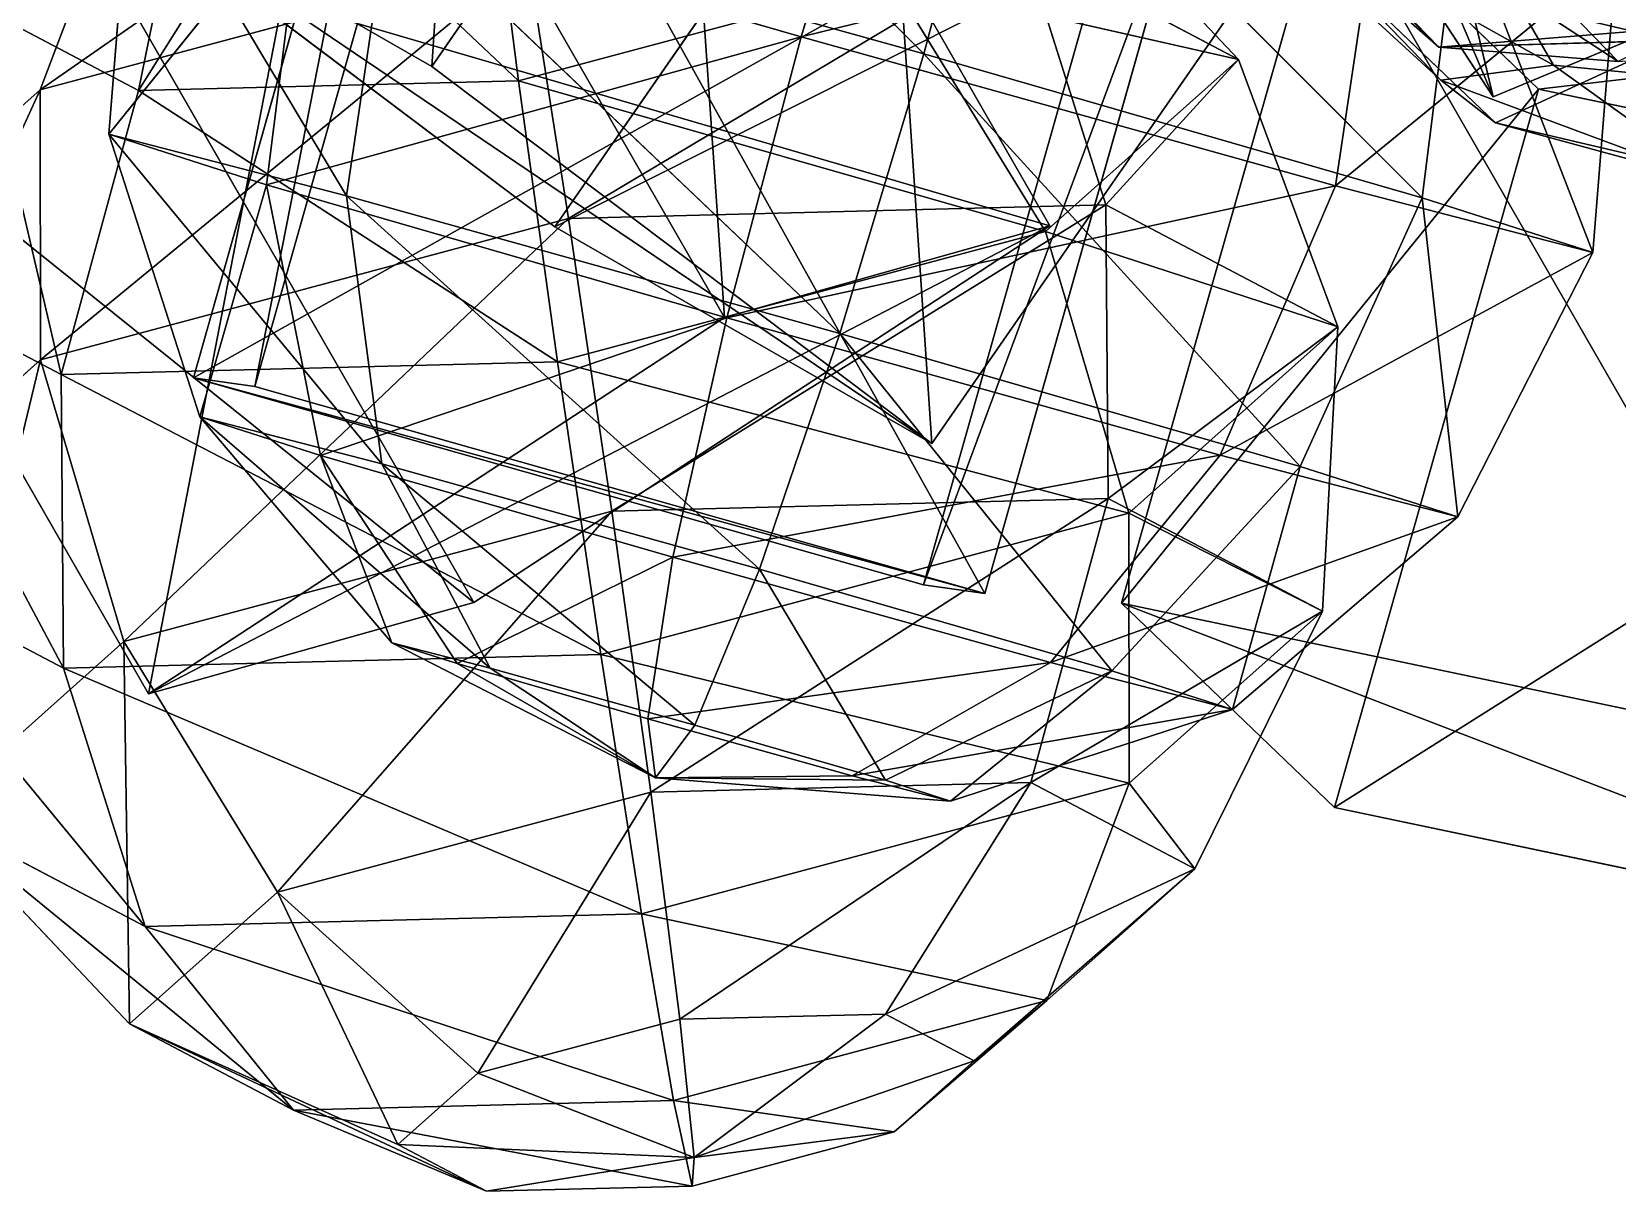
# Model space of a CAD drawing. Header units: metres. Extents: x -614 to 708, y -476 to 478.
# Drawn here: x -171 to 266.4, y -475.9 to -156 of the extents above; entities that cross this region are included whole.
import ezdxf

# ---------------------------------------------------------------- set-up
doc = ezdxf.new("R2010")
doc.units = ezdxf.units.M

msp = doc.modelspace()

# ---------------------------------------------------------------- linework, layer by layer
for p, q in [((58.738625, 6.777771, -797.8478), (-60.618782, -165.57166, -810.07416)), ((-60.618782, -165.57166, -810.07416), (58.738625, 6.777771, -797.8478)), ((195.78632, -22.206203, -827.4336), (232.15372, -173.92712, -686.8698)), ((232.15372, -173.92712, -686.8698), (195.78632, -22.206203, -827.4336)), ((5.982956, -28.78508, -599.24695), (109.86557, -209.53389, -624.5109)), ((109.86557, -209.53389, -624.5109), (5.982956, -28.78508, -599.24695)), ((92.692024, -37.429565, -506.14093), (-26.665382, -209.77899, -518.3673)), ((-26.665382, -209.77899, -518.3673), (92.692024, -37.429565, -506.14093)), ((217.15158, -160.2091, -653.0991), (96.77704, -42.14215, -699.475)), ((-40.4451, -46.626427, -513.23096), (75.10782, -162.08499, -450.8016)), ((-69.22129, -49.429382, -757.4849), (-126.343506, -251.49757, -755.1386)), ((-126.343506, -251.49757, -755.1386), (-69.22129, -49.429382, -757.4849)), ((-109.44602, -253.8439, -545.83264), (-52.3238, -51.77571, -548.179)), ((-52.3238, -51.77571, -548.179), (-109.44602, -253.8439, -545.83264)), ((232.15372, -173.92712, -686.8698), (152.68945, -52.410892, -535.1489)), ((152.68945, -52.410892, -535.1489), (232.15372, -173.92712, -686.8698)), ((20.143082, -234.79788, -812.6907), (-83.73953, -54.049072, -787.42664)), ((-83.73953, -54.049072, -787.42664), (20.143082, -234.79788, -812.6907)), ((64.458824, -80.24278, -854.3789), (41.31285, -157.39233, -869.41345)), ((141.72209, -82.595535, -754.7677), (217.15158, -160.2091, -653.0991)), ((266.62668, -164.1954, -718.29224), (141.72209, -82.595535, -754.7677)), ((-168.64587, -172.00356, -768.4094), (-42.963272, -84.48338, -756.8222)), ((95.6813, -84.578224, -467.632), (75.10782, -162.08499, -450.8016)), ((95.6813, -84.578224, -467.632), (212.55167, -201.78928, -524.05426)), ((-141.47939, -172.19128, -516.2286), (-125.88097, -95.45517, -603.2486)), ((232.15372, -173.92712, -686.8698), (423.10617, -94.46286, -650.5024)), ((423.10617, -94.46286, -650.5024), (232.15372, -173.92712, -686.8698)), ((77.3484, -269.58545, -690.71674), (196.70581, -97.23601, -678.49036)), ((196.70581, -97.23601, -678.49036), (77.3484, -269.58545, -690.71674)), ((-143.16377, -102.61644, -643.2101), (-149.69482, -184.29274, -643.5984)), ((-143.16377, -102.61644, -643.2101), (-84.16455, -201.28271, -511.43512)), ((208.89543, -104.79254, -796.1061), (266.62668, -164.1954, -718.29224)), ((-60.618782, -165.57166, -810.07416), (-164.63257, -105.76521, -637.72473)), ((-164.63257, -105.76521, -637.72473), (-60.618782, -165.57166, -810.07416)), ((-26.665382, -209.77899, -518.3673), (-164.63257, -105.76521, -637.72473)), ((-164.63257, -105.76521, -637.72473), (-26.665382, -209.77899, -518.3673)), ((-141.47939, -172.19128, -516.2286), (-101.39052, -108.34007, -548.31793)), ((-36.676014, -169.53136, -472.3449), (-101.39052, -108.34007, -548.31793)), ((-36.676014, -169.53136, -472.3449), (-44.671326, -106.90053, -524.5683)), ((75.03059, -308.6198, -772.0361), (132.1528, -106.551605, -774.38245)), ((132.1528, -106.551605, -774.38245), (75.03059, -308.6198, -772.0361)), ((149.0503, -108.897934, -565.0765), (91.92808, -310.96613, -562.73016)), ((91.92808, -310.96613, -562.73016), (149.0503, -108.897934, -565.0765)), ((161.93768, -163.61327, -629.9864), (107.09256, -105.63164, -611.43994)), ((214.76408, -106.30463, -523.094), (248.8209, -165.20285, -568.7553)), ((-168.64587, -172.00356, -768.4094), (-145.92511, -112.05328, -717.38434)), ((-96.131, -117.68804, -796.1608), (-149.69482, -184.29274, -643.5984)), ((-96.131, -117.68804, -796.1608), (-106.24219, -198.21709, -784.9065)), ((-96.131, -117.68804, -796.1608), (41.31285, -157.39233, -869.41345)), ((185.99908, -115.4877, -617.84985), (129.65894, -313.6735, -577.252)), ((129.65894, -313.6735, -577.252), (185.99908, -115.4877, -617.84985)), ((157.32019, -114.04022, -620.8537), (248.8209, -165.20285, -568.7553)), ((157.32019, -114.04022, -620.8537), (217.73248, -169.38934, -621.6625)), ((185.99908, -115.4877, -617.84985), (244.67635, -171.82785, -811.4545)), ((244.67635, -171.82785, -811.4545), (185.99908, -115.4877, -617.84985)), ((-72.23433, -121.006256, -500.1576), (-84.16455, -201.28271, -511.43512)), ((75.10782, -162.08499, -450.8016), (-72.23433, -121.006256, -500.1576)), ((-72.23433, -121.006256, -500.1576), (51.96185, -239.23451, -465.83618)), ((200.58519, -118.194565, -808.77997), (41.31285, -157.39233, -869.41345)), ((200.58519, -118.194565, -808.77997), (188.65498, -198.47105, -820.0575)), ((222.66286, -121.26021, -535.3086), (212.55167, -201.78928, -524.05426)), ((222.66286, -121.26021, -535.3086), (259.5844, -216.86087, -677.005)), ((217.15158, -160.2091, -653.0991), (178.42133, -126.15048, -589.4296)), ((-49.062958, -313.4165, -534.78845), (-152.94557, -132.6677, -509.52444)), ((-152.94557, -132.6677, -509.52444), (-49.062958, -313.4165, -534.78845)), ((-22.889683, -207.52777, -858.26337), (102.812485, -132.50636, -762.60077)), ((161.93768, -163.61327, -629.9864), (102.812485, -132.50636, -762.60077)), ((125.32466, -203.76605, -796.2026), (102.812485, -132.50636, -762.60077)), ((266.11548, -135.18454, -676.6167), (188.65498, -198.47105, -820.0575)), ((266.11548, -135.18454, -676.6167), (259.5844, -216.86087, -677.005)), ((-34.119728, -135.98174, -819.9375), (-168.64587, -172.00356, -768.4094)), ((-168.49974, -246.5175, -802.4898), (-34.119728, -135.98174, -819.9375)), ((-22.889683, -207.52777, -858.26337), (-34.119728, -135.98174, -819.9375)), ((185.12888, -135.64325, -728.91187), (217.73248, -169.38934, -621.6625)), ((185.12888, -135.64325, -728.91187), (232.78244, -181.08081, -680.1431)), ((-36.676014, -169.53136, -472.3449), (66.28584, -141.96146, -511.78278)), ((108.62115, -211.08044, -499.77805), (66.28584, -141.96146, -511.78278)), ((161.93768, -163.61327, -629.9864), (66.28584, -141.96146, -511.78278)), ((-186.73184, -148.3831, -617.7272), (-141.47939, -172.19128, -516.2286)), ((-162.83727, -250.57764, -505.58673), (-186.73184, -148.3831, -617.7272)), ((217.15158, -160.2091, -653.0991), (351.73825, -149.35197, -591.3046)), ((41.31285, -157.39233, -869.41345), (-106.24219, -198.21709, -784.9065)), ((41.31285, -157.39233, -869.41345), (20.739372, -234.89908, -852.5831)), ((41.31285, -157.39233, -869.41345), (188.65498, -198.47105, -820.0575)), ((369.63486, -155.88571, -670.9968), (217.15158, -160.2091, -653.0991)), ((-242.66806, -157.93169, -697.70416), (-138.78545, -338.68048, -722.96814)), ((-138.78545, -338.68048, -722.96814), (-242.66806, -157.93169, -697.70416)), ((266.62668, -164.1954, -718.29224), (217.15158, -160.2091, -653.0991)), ((281.90015, -158.45892, -783.9696), (232.78244, -181.08081, -680.1431)), ((-60.618782, -165.57166, -810.07416), (77.3484, -269.58545, -690.71674)), ((77.3484, -269.58545, -690.71674), (-60.618782, -165.57166, -810.07416)), ((75.10782, -162.08499, -450.8016), (51.96185, -239.23451, -465.83618)), ((212.55167, -201.78928, -524.05426), (75.10782, -162.08499, -450.8016)), ((75.10782, -162.08499, -450.8016), (178.94342, -275.9165, -533.5128)), ((108.62115, -211.08044, -499.77805), (161.93768, -163.61327, -629.9864)), ((125.32466, -203.76605, -796.2026), (161.93768, -163.61327, -629.9864)), ((189.32132, -237.43591, -652.6618), (161.93768, -163.61327, -629.9864)), ((248.8209, -165.20285, -568.7553), (217.73248, -169.38934, -621.6625)), ((307.8365, -170.97375, -552.41394), (248.8209, -165.20285, -568.7553)), ((248.8209, -165.20285, -568.7553), (294.26233, -197.8232, -628.62866)), ((-141.47939, -172.19128, -516.2286), (-36.676014, -169.53136, -472.3449)), ((-25.905027, -247.10226, -448.25), (-36.676014, -169.53136, -472.3449)), ((108.62115, -211.08044, -499.77805), (-36.676014, -169.53136, -472.3449)), ((217.73248, -169.38934, -621.6625), (232.78244, -181.08081, -680.1431)), ((217.73248, -169.38934, -621.6625), (294.26233, -197.8232, -628.62866)), ((-226.20914, -297.8956, -661.5533), (-168.64587, -172.00356, -768.4094)), ((-168.64587, -172.00356, -768.4094), (-221.96243, -219.47073, -638.20105)), ((-168.49974, -246.5175, -802.4898), (-168.64587, -172.00356, -768.4094)), ((-162.83727, -250.57764, -505.58673), (-141.47939, -172.19128, -516.2286)), ((-25.905027, -247.10226, -448.25), (-141.47939, -172.19128, -516.2286)), ((188.3362, -370.01364, -770.8567), (244.67635, -171.82785, -811.4545)), ((244.67635, -171.82785, -811.4545), (188.3362, -370.01364, -770.8567)), ((244.67635, -171.82785, -811.4545), (438.281, -212.42569, -740.9631)), ((438.281, -212.42569, -740.9631), (244.67635, -171.82785, -811.4545)), ((232.78244, -181.08081, -680.1431), (285.1547, -193.42856, -709.9402)), ((232.78244, -181.08081, -680.1431), (294.26233, -197.8232, -628.62866)), ((-84.16455, -201.28271, -511.43512), (-149.69482, -184.29274, -643.5984)), ((-149.69482, -184.29274, -643.5984), (-106.24219, -198.21709, -784.9065)), ((-149.69482, -184.29274, -643.5984), (-74.41948, -275.2345, -545.34674)), ((-149.69482, -184.29274, -643.5984), (-124.57417, -262.23093, -646.5001)), ((-106.24219, -198.21709, -784.9065), (-124.57417, -262.23093, -646.5001)), ((-106.24219, -198.21709, -784.9065), (20.739372, -234.89908, -852.5831)), ((-106.24219, -198.21709, -784.9065), (-91.31697, -272.88815, -754.65265)), ((188.65498, -198.47105, -820.0575), (20.739372, -234.89908, -852.5831)), ((188.65498, -198.47105, -820.0575), (156.86575, -272.85086, -806.9842)), ((188.65498, -198.47105, -820.0575), (259.5844, -216.86087, -677.005)), ((51.96185, -239.23451, -465.83618), (-84.16455, -201.28271, -511.43512)), ((-84.16455, -201.28271, -511.43512), (29.76715, -304.28156, -510.44678)), ((-84.16455, -201.28271, -511.43512), (-74.41948, -275.2345, -545.34674)), ((125.32466, -203.76605, -796.2026), (-22.889683, -207.52777, -858.26337)), ((-10.982805, -288.22928, -865.9651), (125.32466, -203.76605, -796.2026)), ((189.32132, -237.43591, -652.6618), (125.32466, -203.76605, -796.2026)), ((125.9494, -284.7539, -808.6284), (125.32466, -203.76605, -796.2026)), ((212.55167, -201.78928, -524.05426), (178.94342, -275.9165, -533.5128)), ((259.5844, -216.86087, -677.005), (212.55167, -201.78928, -524.05426)), ((212.55167, -201.78928, -524.05426), (222.39603, -289.84082, -674.82086)), ((-22.889683, -207.52777, -858.26337), (-168.49974, -246.5175, -802.4898)), ((-145.50894, -324.2511, -814.437), (-22.889683, -207.52777, -858.26337)), ((-49.062958, -313.4165, -534.78845), (109.86557, -209.53389, -624.5109)), ((109.86557, -209.53389, -624.5109), (-49.062958, -313.4165, -534.78845)), ((-26.665382, -209.77899, -518.3673), (77.3484, -269.58545, -690.71674)), ((77.3484, -269.58545, -690.71674), (-26.665382, -209.77899, -518.3673)), ((-10.982805, -288.22928, -865.9651), (-22.889683, -207.52777, -858.26337)), ((109.86557, -209.53389, -624.5109), (20.143082, -234.79788, -812.6907)), ((20.143082, -234.79788, -812.6907), (109.86557, -209.53389, -624.5109)), ((-25.905027, -247.10226, -448.25), (108.62115, -211.08044, -499.77805)), ((131.61191, -288.81403, -511.72528), (108.62115, -211.08044, -499.77805)), ((189.32132, -237.43591, -652.6618), (108.62115, -211.08044, -499.77805)), ((259.5844, -216.86087, -677.005), (156.86575, -272.85086, -806.9842)), ((259.5844, -216.86087, -677.005), (222.39603, -289.84082, -674.82086)), ((-221.96243, -219.47073, -638.20105), (-162.83727, -250.57764, -505.58673)), ((-162.21252, -331.5655, -518.0126), (-221.96243, -219.47073, -638.20105)), ((20.143082, -234.79788, -812.6907), (-138.78545, -338.68048, -722.96814)), ((-138.78545, -338.68048, -722.96814), (20.143082, -234.79788, -812.6907)), ((20.739372, -234.89908, -852.5831), (-91.31697, -272.88815, -754.65265)), ((20.739372, -234.89908, -852.5831), (5.870502, -300.96332, -806.4501)), ((20.739372, -234.89908, -852.5831), (156.86575, -272.85086, -806.9842)), ((51.96185, -239.23451, -465.83618), (29.76715, -304.28156, -510.44678)), ((178.94342, -275.9165, -533.5128), (51.96185, -239.23451, -465.83618)), ((51.96185, -239.23451, -465.83618), (126.954636, -332.35672, -562.2442)), ((125.9494, -284.7539, -808.6284), (189.32132, -237.43591, -652.6618)), ((131.61191, -288.81403, -511.72528), (189.32132, -237.43591, -652.6618)), ((185.0746, -315.8608, -676.01404), (189.32132, -237.43591, -652.6618)), ((-168.49974, -246.5175, -802.4898), (-226.20914, -297.8956, -661.5533)), ((-198.82549, -371.7183, -684.2287), (-168.49974, -246.5175, -802.4898)), ((-145.50894, -324.2511, -814.437), (-168.49974, -246.5175, -802.4898)), ((-162.83727, -250.57764, -505.58673), (-25.905027, -247.10226, -448.25)), ((-13.998156, -327.80377, -455.95172), (-25.905027, -247.10226, -448.25)), ((131.61191, -288.81403, -511.72528), (-25.905027, -247.10226, -448.25)), ((-162.21252, -331.5655, -518.0126), (-162.83727, -250.57764, -505.58673)), ((-13.998156, -327.80377, -455.95172), (-162.83727, -250.57764, -505.58673)), ((-126.343506, -251.49757, -755.1386), (-109.44602, -253.8439, -545.83264)), ((75.03059, -308.6198, -772.0361), (-126.343506, -251.49757, -755.1386)), ((-109.44602, -253.8439, -545.83264), (-126.343506, -251.49757, -755.1386)), ((-126.343506, -251.49757, -755.1386), (75.03059, -308.6198, -772.0361)), ((-109.44602, -253.8439, -545.83264), (91.92808, -310.96613, -562.73016)), ((91.92808, -310.96613, -562.73016), (-109.44602, -253.8439, -545.83264)), ((-74.41948, -275.2345, -545.34674), (-124.57417, -262.23093, -646.5001)), ((-124.57417, -262.23093, -646.5001), (-91.31697, -272.88815, -754.65265)), ((-124.57417, -262.23093, -646.5001), (-44.482735, -331.60306, -596.7296)), ((-124.57417, -262.23093, -646.5001), (-71.62627, -324.56558, -651.47345)), ((-91.31697, -272.88815, -754.65265), (5.870502, -300.96332, -806.4501)), ((-91.31697, -272.88815, -754.65265), (-71.62627, -324.56558, -651.47345)), ((-91.31697, -272.88815, -754.65265), (-53.627594, -330.33322, -710.0052)), ((29.76715, -304.28156, -510.44678), (-74.41948, -275.2345, -545.34674)), ((-74.41948, -275.2345, -545.34674), (11.902672, -347.3232, -577.8419)), ((-74.41948, -275.2345, -545.34674), (-44.482735, -331.60306, -596.7296)), ((156.86575, -272.85086, -806.9842), (5.870502, -300.96332, -806.4501)), ((156.86575, -272.85086, -806.9842), (110.05711, -330.01038, -771.5502)), ((156.86575, -272.85086, -806.9842), (222.39603, -289.84082, -674.82086)), ((178.94342, -275.9165, -533.5128), (126.954636, -332.35672, -562.2442)), ((178.94342, -275.9165, -533.5128), (160.2118, -343.01395, -670.3968)), ((222.39603, -289.84082, -674.82086), (178.94342, -275.9165, -533.5128)), ((-10.982805, -288.22928, -865.9651), (-145.50894, -324.2511, -814.437)), ((-103.17366, -393.3701, -802.4323), (-10.982805, -288.22928, -865.9651)), ((125.9494, -284.7539, -808.6284), (-10.982805, -288.22928, -865.9651)), ((-0.211817, -365.80017, -841.8702), (-10.982805, -288.22928, -865.9651)), ((-0.211817, -365.80017, -841.8702), (125.9494, -284.7539, -808.6284)), ((104.59155, -363.14026, -797.9866), (125.9494, -284.7539, -808.6284)), ((185.0746, -315.8608, -676.01404), (125.9494, -284.7539, -808.6284)), ((-13.998156, -327.80377, -455.95172), (131.61191, -288.81403, -511.72528)), ((222.39603, -289.84082, -674.82086), (110.05711, -330.01038, -771.5502)), ((131.75806, -363.328, -545.80566), (131.61191, -288.81403, -511.72528)), ((185.0746, -315.8608, -676.01404), (131.61191, -288.81403, -511.72528)), ((222.39603, -289.84082, -674.82086), (160.2118, -343.01395, -670.3968)), ((-226.20914, -297.8956, -661.5533), (-162.21252, -331.5655, -518.0126)), ((-139.70032, -402.8252, -551.6143), (-226.20914, -297.8956, -661.5533)), ((5.870502, -300.96332, -806.4501), (-53.627594, -330.33322, -710.0052)), ((5.870502, -300.96332, -806.4501), (-1.030106, -345.5274, -738.0377)), ((5.870502, -300.96332, -806.4501), (110.05711, -330.01038, -771.5502)), ((29.76715, -304.28156, -510.44678), (11.902672, -347.3232, -577.8419)), ((126.954636, -332.35672, -562.2442), (29.76715, -304.28156, -510.44678)), ((29.76715, -304.28156, -510.44678), (64.50017, -362.5174, -605.87445)), ((91.92808, -310.96613, -562.73016), (75.03059, -308.6198, -772.0361)), ((75.03059, -308.6198, -772.0361), (91.92808, -310.96613, -562.73016)), ((-138.78545, -338.68048, -722.96814), (-49.062958, -313.4165, -534.78845)), ((-49.062958, -313.4165, -534.78845), (-138.78545, -338.68048, -722.96814)), ((129.65894, -313.6735, -577.252), (323.2636, -354.27133, -506.76056)), ((188.3362, -370.01364, -770.8567), (129.65894, -313.6735, -577.252)), ((323.2636, -354.27133, -506.76056), (129.65894, -313.6735, -577.252)), ((129.65894, -313.6735, -577.252), (188.3362, -370.01364, -770.8567)), ((104.59155, -363.14026, -797.9866), (185.0746, -315.8608, -676.01404)), ((131.75806, -363.328, -545.80566), (185.0746, -315.8608, -676.01404)), ((149.84402, -386.94843, -696.4879), (185.0746, -315.8608, -676.01404)), ((-145.50894, -324.2511, -814.437), (-198.82549, -371.7183, -684.2287)), ((-162.21252, -331.5655, -518.0126), (-13.998156, -327.80377, -455.95172)), ((-103.17366, -393.3701, -802.4323), (-145.50894, -324.2511, -814.437)), ((-143.98038, -429.6999, -702.77515), (-145.50894, -324.2511, -814.437)), ((-44.482735, -331.60306, -596.7296), (-71.62627, -324.56558, -651.47345)), ((-71.62627, -324.56558, -651.47345), (-53.627594, -330.33322, -710.0052)), ((-71.62627, -324.56558, -651.47345), (1.088108, -361.80682, -657.7612)), ((-2.768105, -399.3498, -494.27765), (-13.998156, -327.80377, -455.95172)), ((131.75806, -363.328, -545.80566), (-13.998156, -327.80377, -455.95172)), ((-139.70032, -402.8252, -551.6143), (-162.21252, -331.5655, -518.0126)), ((-2.768105, -399.3498, -494.27765), (-162.21252, -331.5655, -518.0126)), ((-53.627594, -330.33322, -710.0052), (-1.030106, -345.5274, -738.0377)), ((-53.627594, -330.33322, -710.0052), (1.088108, -361.80682, -657.7612)), ((11.902672, -347.3232, -577.8419), (-44.482735, -331.60306, -596.7296)), ((-44.482735, -331.60306, -596.7296), (1.088108, -361.80682, -657.7612)), ((110.05711, -330.01038, -771.5502), (-1.030106, -345.5274, -738.0377)), ((110.05711, -330.01038, -771.5502), (55.35529, -361.24756, -719.15)), ((126.954636, -332.35672, -562.2442), (64.50017, -362.5174, -605.87445)), ((126.954636, -332.35672, -562.2442), (82.498825, -368.28503, -664.4062)), ((110.05711, -330.01038, -771.5502), (160.2118, -343.01395, -670.3968)), ((160.2118, -343.01395, -670.3968), (126.954636, -332.35672, -562.2442)), ((160.2118, -343.01395, -670.3968), (55.35529, -361.24756, -719.15)), ((160.2118, -343.01395, -670.3968), (82.498825, -368.28503, -664.4062)), ((-1.030106, -345.5274, -738.0377), (55.35529, -361.24756, -719.15)), ((-1.030106, -345.5274, -738.0377), (1.088108, -361.80682, -657.7612)), ((11.902672, -347.3232, -577.8419), (1.088108, -361.80682, -657.7612)), ((64.50017, -362.5174, -605.87445), (11.902672, -347.3232, -577.8419)), ((55.35529, -361.24756, -719.15), (1.088108, -361.80682, -657.7612)), ((82.498825, -368.28503, -664.4062), (1.088108, -361.80682, -657.7612)), ((64.50017, -362.5174, -605.87445), (1.088108, -361.80682, -657.7612)), ((55.35529, -361.24756, -719.15), (82.498825, -368.28503, -664.4062)), ((82.498825, -368.28503, -664.4062), (64.50017, -362.5174, -605.87445)), ((-0.211817, -365.80017, -841.8702), (-103.17366, -393.3701, -802.4323)), ((-47.939053, -443.35175, -768.30316), (-0.211817, -365.80017, -841.8702)), ((-2.768105, -399.3498, -494.27765), (131.75806, -363.328, -545.80566)), ((104.59155, -363.14026, -797.9866), (-0.211817, -365.80017, -841.8702)), ((7.783503, -428.43103, -789.6468), (-0.211817, -365.80017, -841.8702)), ((7.783503, -428.43103, -789.6468), (104.59155, -363.14026, -797.9866)), ((64.502686, -426.9915, -765.89716), (104.59155, -363.14026, -797.9866)), ((149.84402, -386.94843, -696.4879), (104.59155, -363.14026, -797.9866)), ((109.03731, -423.27826, -596.83075), (131.75806, -363.328, -545.80566)), ((149.84402, -386.94843, -696.4879), (131.75806, -363.328, -545.80566)), ((-143.98038, -429.6999, -702.77515), (-198.82549, -371.7183, -684.2287)), ((-198.82549, -371.7183, -684.2287), (-139.70032, -402.8252, -551.6143)), ((-98.727936, -453.50812, -601.2765), (-198.82549, -371.7183, -684.2287)), ((381.94086, -410.61148, -700.36523), (188.3362, -370.01364, -770.8567)), ((188.3362, -370.01364, -770.8567), (381.94086, -410.61148, -700.36523)), ((64.502686, -426.9915, -765.89716), (149.84402, -386.94843, -696.4879)), ((88.99314, -439.87637, -710.9665), (149.84402, -386.94843, -696.4879)), ((109.03731, -423.27826, -596.83075), (149.84402, -386.94843, -696.4879)), ((-103.17366, -393.3701, -802.4323), (-143.98038, -429.6999, -702.77515)), ((-47.939053, -443.35175, -768.30316), (-103.17366, -393.3701, -802.4323)), ((-70.02349, -463.0133, -714.36914), (-103.17366, -393.3701, -802.4323)), ((-139.70032, -402.8252, -551.6143), (-2.768105, -399.3498, -494.27765)), ((6.075443, -450.84814, -557.3929), (-2.768105, -399.3498, -494.27765)), ((109.03731, -423.27826, -596.83075), (-2.768105, -399.3498, -494.27765)), ((-98.727936, -453.50812, -601.2765), (-139.70032, -402.8252, -551.6143)), ((6.075443, -450.84814, -557.3929), (-139.70032, -402.8252, -551.6143)), ((6.075443, -450.84814, -557.3929), (109.03731, -423.27826, -596.83075)), ((66.90871, -459.53793, -657.0324), (109.03731, -423.27826, -596.83075)), ((88.99314, -439.87637, -710.9665), (109.03731, -423.27826, -596.83075)), ((7.783503, -428.43103, -789.6468), (-47.939053, -443.35175, -768.30316)), ((64.502686, -426.9915, -765.89716), (7.783503, -428.43103, -789.6468)), ((11.785938, -466.5868, -717.24554), (7.783503, -428.43103, -789.6468)), ((11.785938, -466.5868, -717.24554), (64.502686, -426.9915, -765.89716)), ((88.99314, -439.87637, -710.9665), (64.502686, -426.9915, -765.89716)), ((-70.02349, -463.0133, -714.36914), (-143.98038, -429.6999, -702.77515)), ((-143.98038, -429.6999, -702.77515), (-98.727936, -453.50812, -601.2765)), ((-45.53304, -475.8982, -659.4385), (-143.98038, -429.6999, -702.77515)), ((11.785938, -466.5868, -717.24554), (88.99314, -439.87637, -710.9665)), ((66.90871, -459.53793, -657.0324), (88.99314, -439.87637, -710.9665)), ((-47.939053, -443.35175, -768.30316), (-70.02349, -463.0133, -714.36914)), ((11.785938, -466.5868, -717.24554), (-47.939053, -443.35175, -768.30316)), ((-98.727936, -453.50812, -601.2765), (6.075443, -450.84814, -557.3929)), ((-45.53304, -475.8982, -659.4385), (-98.727936, -453.50812, -601.2765)), ((11.186144, -474.45865, -635.6888), (-98.727936, -453.50812, -601.2765)), ((11.186144, -474.45865, -635.6888), (6.075443, -450.84814, -557.3929)), ((66.90871, -459.53793, -657.0324), (6.075443, -450.84814, -557.3929)), ((11.785938, -466.5868, -717.24554), (-70.02349, -463.0133, -714.36914)), ((-70.02349, -463.0133, -714.36914), (-45.53304, -475.8982, -659.4385)), ((11.186144, -474.45865, -635.6888), (66.90871, -459.53793, -657.0324)), ((11.785938, -466.5868, -717.24554), (66.90871, -459.53793, -657.0324)), ((11.785938, -466.5868, -717.24554), (-45.53304, -475.8982, -659.4385)), ((11.785938, -466.5868, -717.24554), (11.186144, -474.45865, -635.6888)), ((-45.53304, -475.8982, -659.4385), (11.186144, -474.45865, -635.6888))]:
    msp.add_line(p, q)
for points in [[(232.15372, -173.92712, -686.8698), (152.68945, -52.410892, -535.1489), (116.32205, 99.31003, -675.7127), (116.32215, 99.31013, -675.7126)], [(116.32205, 99.31003, -675.7127), (195.78632, -22.206203, -827.4336), (232.15372, -173.92712, -686.8698), (232.15382, -173.92702, -686.8697)], [(-60.618782, -165.57166, -810.07416), (-164.63257, -105.76521, -637.72473), (-45.275154, 66.58421, -625.49835), (-45.275055, 66.58431, -625.4982)], [(-45.275154, 66.58421, -625.49835), (58.738625, 6.777771, -797.8478), (-60.618782, -165.57166, -810.07416), (-60.618683, -165.57155, -810.07404)], [(77.3484, -269.58545, -690.71674), (-60.618782, -165.57166, -810.07416), (58.738625, 6.777771, -797.8478), (58.738724, 6.777871, -797.84766)], [(58.738625, 6.777771, -797.8478), (196.70581, -97.23601, -678.49036), (77.3484, -269.58545, -690.71674), (77.348495, -269.58536, -690.7166)], [(423.10617, -94.46286, -650.5024), (232.15372, -173.92712, -686.8698), (195.78632, -22.206203, -827.4336), (195.78642, -22.206104, -827.4335)], [(109.86557, -209.53389, -624.5109), (5.982956, -28.78508, -599.24695), (-152.94557, -132.6677, -509.52444), (-152.94547, -132.66759, -509.52435)], [(20.143082, -234.79788, -812.6907), (-83.73953, -54.049072, -787.42664), (5.982956, -28.78508, -599.24695), (5.983056, -28.78498, -599.2468)], [(5.982956, -28.78508, -599.24695), (109.86557, -209.53389, -624.5109), (20.143082, -234.79788, -812.6907), (20.14318, -234.79778, -812.69055)], [(-164.63257, -105.76521, -637.72473), (-26.665382, -209.77899, -518.3673), (92.692024, -37.429565, -506.14093), (92.69212, -37.429466, -506.14084)], [(196.70581, -97.23601, -678.49036), (92.692024, -37.429565, -506.14093), (-26.665382, -209.77899, -518.3673), (-26.665283, -209.77888, -518.3672)], [(96.77704, -42.14215, -699.475), (141.72209, -82.595535, -754.7677), (217.15158, -160.2091, -653.0991), (217.15169, -160.209, -653.099)], [(96.77704, -42.14215, -699.475), (217.15158, -160.2091, -653.0991), (178.42133, -126.15048, -589.4296), (178.42143, -126.15038, -589.4295)], [(75.10782, -162.08499, -450.8016), (-40.4451, -46.626427, -513.23096), (-72.23433, -121.006256, -500.1576), (-72.23423, -121.00616, -500.1575)], [(75.10782, -162.08499, -450.8016), (95.6813, -84.578224, -467.632), (-40.4451, -46.626427, -513.23096), (-40.445, -46.626328, -513.23083)], [(-69.22129, -49.429382, -757.4849), (-126.343506, -251.49757, -755.1386), (-109.44602, -253.8439, -545.83264), (-109.44592, -253.8438, -545.8325)], [(-126.343506, -251.49757, -755.1386), (-69.22129, -49.429382, -757.4849), (132.1528, -106.551605, -774.38245), (132.15291, -106.551506, -774.3823)], [(-109.44602, -253.8439, -545.83264), (-52.3238, -51.77571, -548.179), (-69.22129, -49.429382, -757.4849), (-69.22119, -49.429283, -757.4848)], [(-52.3238, -51.77571, -548.179), (-109.44602, -253.8439, -545.83264), (91.92808, -310.96613, -562.73016), (91.92818, -310.96603, -562.73004)], [(91.92808, -310.96613, -562.73016), (149.0503, -108.897934, -565.0765), (-52.3238, -51.77571, -548.179), (-52.3237, -51.77561, -548.1789)], [(152.68945, -52.410892, -535.1489), (232.15372, -173.92712, -686.8698), (423.10617, -94.46286, -650.5024), (423.10626, -94.46276, -650.50226)], [(-138.78545, -338.68048, -722.96814), (-242.66806, -157.93169, -697.70416), (-83.73953, -54.049072, -787.42664), (-83.73943, -54.048973, -787.4265)], [(-83.73953, -54.049072, -787.42664), (-242.66806, -157.93169, -697.70416), (-152.94557, -132.6677, -509.52444), (-152.94547, -132.66759, -509.52435)], [(-83.73953, -54.049072, -787.42664), (20.143082, -234.79788, -812.6907), (-138.78545, -338.68048, -722.96814), (-138.78534, -338.6804, -722.968)], [(-96.131, -117.68804, -796.1608), (64.458824, -80.24278, -854.3789), (41.31285, -157.39233, -869.41345), (41.31295, -157.39223, -869.4133)], [(41.31285, -157.39233, -869.41345), (64.458824, -80.24278, -854.3789), (200.58519, -118.194565, -808.77997), (200.5853, -118.194466, -808.77985)], [(141.72209, -82.595535, -754.7677), (208.89543, -104.79254, -796.1061), (266.62668, -164.1954, -718.29224), (266.62677, -164.1953, -718.2921)], [(141.72209, -82.595535, -754.7677), (266.62668, -164.1954, -718.29224), (217.15158, -160.2091, -653.0991), (217.15169, -160.209, -653.099)], [(-42.963272, -84.48338, -756.8222), (-34.119728, -135.98174, -819.9375), (-168.64587, -172.00356, -768.4094), (-168.64577, -172.00345, -768.4093)], [(-42.963272, -84.48338, -756.8222), (-168.64587, -172.00356, -768.4094), (-145.92511, -112.05328, -717.38434), (-145.925, -112.053185, -717.3842)], [(212.55167, -201.78928, -524.05426), (95.6813, -84.578224, -467.632), (75.10782, -162.08499, -450.8016), (75.10792, -162.08488, -450.8015)], [(212.55167, -201.78928, -524.05426), (222.66286, -121.26021, -535.3086), (95.6813, -84.578224, -467.632), (95.6814, -84.578125, -467.6319)], [(-125.88097, -95.45517, -603.2486), (-186.73184, -148.3831, -617.7272), (-141.47939, -172.19128, -516.2286), (-141.47928, -172.19118, -516.22845)], [(-125.88097, -95.45517, -603.2486), (-141.47939, -172.19128, -516.2286), (-101.39052, -108.34007, -548.31793), (-101.39042, -108.33997, -548.3178)], [(-26.665382, -209.77899, -518.3673), (77.3484, -269.58545, -690.71674), (196.70581, -97.23601, -678.49036), (196.70592, -97.23591, -678.49023)], [(185.12888, -135.64325, -728.91187), (284.9942, -98.23808, -839.44666), (281.90015, -158.45892, -783.9696), (281.90024, -158.45882, -783.9695)], [(-84.16455, -201.28271, -511.43512), (-143.16377, -102.61644, -643.2101), (-149.69482, -184.29274, -643.5984), (-149.69472, -184.29263, -643.59827)], [(-149.69482, -184.29274, -643.5984), (-143.16377, -102.61644, -643.2101), (-96.131, -117.68804, -796.1608), (-96.1309, -117.68794, -796.1607)], [(-84.16455, -201.28271, -511.43512), (-72.23433, -121.006256, -500.1576), (-143.16377, -102.61644, -643.2101), (-143.16367, -102.61634, -643.20996)], [(208.89543, -104.79254, -796.1061), (319.31448, -137.5025, -775.08405), (266.62668, -164.1954, -718.29224), (266.62677, -164.1953, -718.2921)], [(77.3484, -269.58545, -690.71674), (-26.665382, -209.77899, -518.3673), (-164.63257, -105.76521, -637.72473), (-164.63246, -105.765114, -637.7246)], [(-164.63257, -105.76521, -637.72473), (-60.618782, -165.57166, -810.07416), (77.3484, -269.58545, -690.71674), (77.348495, -269.58536, -690.7166)], [(-101.39052, -108.34007, -548.31793), (-141.47939, -172.19128, -516.2286), (-36.676014, -169.53136, -472.3449), (-36.675915, -169.53125, -472.34482)], [(132.1528, -106.551605, -774.38245), (75.03059, -308.6198, -772.0361), (-126.343506, -251.49757, -755.1386), (-126.34341, -251.49747, -755.1385)], [(-101.39052, -108.34007, -548.31793), (-36.676014, -169.53136, -472.3449), (-44.671326, -106.90053, -524.5683), (-44.671227, -106.90043, -524.5682)], [(-44.671326, -106.90053, -524.5683), (-36.676014, -169.53136, -472.3449), (66.28584, -141.96146, -511.78278), (66.28594, -141.96135, -511.78268)], [(66.28584, -141.96146, -511.78278), (161.93768, -163.61327, -629.9864), (107.09256, -105.63164, -611.43994), (107.09266, -105.63154, -611.4398)], [(75.03059, -308.6198, -772.0361), (132.1528, -106.551605, -774.38245), (149.0503, -108.897934, -565.0765), (149.0504, -108.897835, -565.07635)], [(149.0503, -108.897934, -565.0765), (91.92808, -310.96613, -562.73016), (75.03059, -308.6198, -772.0361), (75.030685, -308.61972, -772.03595)], [(107.09256, -105.63164, -611.43994), (161.93768, -163.61327, -629.9864), (102.812485, -132.50636, -762.60077), (102.812584, -132.50626, -762.60065)], [(248.8209, -165.20285, -568.7553), (214.76408, -106.30463, -523.094), (157.32019, -114.04022, -620.8537), (157.3203, -114.04012, -620.8536)], [(307.8365, -170.97375, -552.41394), (323.81067, -116.967834, -492.89917), (214.76408, -106.30463, -523.094), (214.76419, -106.30453, -523.0939)], [(307.8365, -170.97375, -552.41394), (214.76408, -106.30463, -523.094), (248.8209, -165.20285, -568.7553), (248.82101, -165.20274, -568.7552)], [(-145.92511, -112.05328, -717.38434), (-168.64587, -172.00356, -768.4094), (-221.96243, -219.47073, -638.20105), (-221.96233, -219.47063, -638.2009)], [(-145.92511, -112.05328, -717.38434), (-221.96243, -219.47073, -638.20105), (-186.73184, -148.3831, -617.7272), (-186.73174, -148.383, -617.72705)], [(-149.69482, -184.29274, -643.5984), (-96.131, -117.68804, -796.1608), (-106.24219, -198.21709, -784.9065), (-106.24209, -198.21698, -784.9064)], [(-106.24219, -198.21709, -784.9065), (-96.131, -117.68804, -796.1608), (41.31285, -157.39233, -869.41345), (41.31295, -157.39223, -869.4133)], [(185.99908, -115.4877, -617.84985), (129.65894, -313.6735, -577.252), (323.2636, -354.27133, -506.76056), (323.2637, -354.27124, -506.76047)], [(129.65894, -313.6735, -577.252), (185.99908, -115.4877, -617.84985), (244.67635, -171.82785, -811.4545), (244.67645, -171.82774, -811.4544)], [(248.8209, -165.20285, -568.7553), (157.32019, -114.04022, -620.8537), (217.73248, -169.38934, -621.6625), (217.73259, -169.38924, -621.66235)], [(217.73248, -169.38934, -621.6625), (157.32019, -114.04022, -620.8537), (185.12888, -135.64325, -728.91187), (185.12898, -135.64314, -728.91174)], [(323.2636, -354.27133, -506.76056), (379.60376, -156.08554, -547.3584), (185.99908, -115.4877, -617.84985), (185.99919, -115.4876, -617.84973)], [(244.67635, -171.82785, -811.4545), (185.99908, -115.4877, -617.84985), (379.60376, -156.08554, -547.3584), (379.60385, -156.08543, -547.3583)], [(51.96185, -239.23451, -465.83618), (-72.23433, -121.006256, -500.1576), (-84.16455, -201.28271, -511.43512), (-84.16445, -201.28261, -511.43503)], [(51.96185, -239.23451, -465.83618), (75.10782, -162.08499, -450.8016), (-72.23433, -121.006256, -500.1576), (-72.23423, -121.00616, -500.1575)], [(41.31285, -157.39233, -869.41345), (200.58519, -118.194565, -808.77997), (188.65498, -198.47105, -820.0575), (188.65509, -198.47095, -820.0574)], [(188.65498, -198.47105, -820.0575), (200.58519, -118.194565, -808.77997), (266.11548, -135.18454, -676.6167), (266.11557, -135.18443, -676.6166)], [(259.5844, -216.86087, -677.005), (222.66286, -121.26021, -535.3086), (212.55167, -201.78928, -524.05426), (212.55177, -201.78917, -524.05414)], [(259.5844, -216.86087, -677.005), (266.11548, -135.18454, -676.6167), (222.66286, -121.26021, -535.3086), (222.66296, -121.26011, -535.3085)], [(178.42133, -126.15048, -589.4296), (217.15158, -160.2091, -653.0991), (351.73825, -149.35197, -591.3046), (351.73834, -149.35187, -591.3045)], [(-49.062958, -313.4165, -534.78845), (-152.94557, -132.6677, -509.52444), (-242.66806, -157.93169, -697.70416), (-242.66795, -157.93158, -697.70404)], [(-152.94557, -132.6677, -509.52444), (-49.062958, -313.4165, -534.78845), (109.86557, -209.53389, -624.5109), (109.86567, -209.53378, -624.5108)], [(102.812485, -132.50636, -762.60077), (-22.889683, -207.52777, -858.26337), (-34.119728, -135.98174, -819.9375), (-34.11963, -135.98163, -819.9374)], [(102.812485, -132.50636, -762.60077), (125.32466, -203.76605, -796.2026), (-22.889683, -207.52777, -858.26337), (-22.889584, -207.52766, -858.26324)], [(161.93768, -163.61327, -629.9864), (125.32466, -203.76605, -796.2026), (102.812485, -132.50636, -762.60077), (102.812584, -132.50626, -762.60065)], [(188.65498, -198.47105, -820.0575), (266.11548, -135.18454, -676.6167), (259.5844, -216.86087, -677.005), (259.5845, -216.86076, -677.0049)], [(-34.119728, -135.98174, -819.9375), (-168.49974, -246.5175, -802.4898), (-168.64587, -172.00356, -768.4094), (-168.64577, -172.00345, -768.4093)], [(-34.119728, -135.98174, -819.9375), (-22.889683, -207.52777, -858.26337), (-168.49974, -246.5175, -802.4898), (-168.49963, -246.5174, -802.4897)], [(217.73248, -169.38934, -621.6625), (185.12888, -135.64325, -728.91187), (232.78244, -181.08081, -680.1431), (232.78255, -181.0807, -680.143)], [(232.78244, -181.08081, -680.1431), (185.12888, -135.64325, -728.91187), (281.90015, -158.45892, -783.9696), (281.90024, -158.45882, -783.9695)], [(-36.676014, -169.53136, -472.3449), (108.62115, -211.08044, -499.77805), (66.28584, -141.96146, -511.78278), (66.28594, -141.96135, -511.78268)], [(66.28584, -141.96146, -511.78278), (108.62115, -211.08044, -499.77805), (161.93768, -163.61327, -629.9864), (161.93779, -163.61316, -629.98627)], [(-186.73184, -148.3831, -617.7272), (-221.96243, -219.47073, -638.20105), (-162.83727, -250.57764, -505.58673), (-162.83716, -250.57753, -505.58664)], [(-186.73184, -148.3831, -617.7272), (-162.83727, -250.57764, -505.58673), (-141.47939, -172.19128, -516.2286), (-141.47928, -172.19118, -516.22845)], [(217.15158, -160.2091, -653.0991), (369.63486, -155.88571, -670.9968), (351.73825, -149.35197, -591.3046), (351.73834, -149.35187, -591.3045)], [(351.73825, -149.35197, -591.3046), (351.73825, -149.35197, -591.3046), (217.15158, -160.2091, -653.0991), (217.15169, -160.209, -653.099)], [(-106.24219, -198.21709, -784.9065), (41.31285, -157.39233, -869.41345), (20.739372, -234.89908, -852.5831), (20.739471, -234.89897, -852.583)], [(20.739372, -234.89908, -852.5831), (41.31285, -157.39233, -869.41345), (188.65498, -198.47105, -820.0575), (188.65509, -198.47095, -820.0574)], [(217.15158, -160.2091, -653.0991), (266.62668, -164.1954, -718.29224), (369.63486, -155.88571, -670.9968), (369.63495, -155.8856, -670.9967)], [(379.60376, -156.08554, -547.3584), (438.281, -212.42569, -740.9631), (244.67635, -171.82785, -811.4545), (244.67645, -171.82774, -811.4544)], [(-242.66806, -157.93169, -697.70416), (-138.78545, -338.68048, -722.96814), (-49.062958, -313.4165, -534.78845), (-49.06286, -313.4164, -534.7883)], [(232.78244, -181.08081, -680.1431), (281.90015, -158.45892, -783.9696), (285.1547, -193.42856, -709.9402), (285.1548, -193.42845, -709.94006)], [(178.94342, -275.9165, -533.5128), (75.10782, -162.08499, -450.8016), (51.96185, -239.23451, -465.83618), (51.96195, -239.2344, -465.8361)], [(178.94342, -275.9165, -533.5128), (212.55167, -201.78928, -524.05426), (75.10782, -162.08499, -450.8016), (75.10792, -162.08488, -450.8015)], [(75.10782, -162.08499, -450.8016), (75.10782, -162.08499, -450.8016), (212.55167, -201.78928, -524.05426), (212.55177, -201.78917, -524.05414)], [(108.62115, -211.08044, -499.77805), (189.32132, -237.43591, -652.6618), (161.93768, -163.61327, -629.9864), (161.93779, -163.61316, -629.98627)], [(161.93768, -163.61327, -629.9864), (189.32132, -237.43591, -652.6618), (125.32466, -203.76605, -796.2026), (125.32476, -203.76595, -796.20245)], [(294.26233, -197.8232, -628.62866), (248.8209, -165.20285, -568.7553), (217.73248, -169.38934, -621.6625), (217.73259, -169.38924, -621.66235)], [(294.26233, -197.8232, -628.62866), (307.8365, -170.97375, -552.41394), (248.8209, -165.20285, -568.7553), (248.82101, -165.20274, -568.7552)], [(-141.47939, -172.19128, -516.2286), (-25.905027, -247.10226, -448.25), (-36.676014, -169.53136, -472.3449), (-36.675915, -169.53125, -472.34482)], [(-36.676014, -169.53136, -472.3449), (-36.676014, -169.53136, -472.3449), (-141.47939, -172.19128, -516.2286), (-141.47928, -172.19118, -516.22845)], [(-36.676014, -169.53136, -472.3449), (-25.905027, -247.10226, -448.25), (108.62115, -211.08044, -499.77805), (108.62125, -211.08034, -499.77795)], [(294.26233, -197.8232, -628.62866), (217.73248, -169.38934, -621.6625), (232.78244, -181.08081, -680.1431), (232.78255, -181.0807, -680.143)], [(-168.64587, -172.00356, -768.4094), (-168.49974, -246.5175, -802.4898), (-226.20914, -297.8956, -661.5533), (-226.20903, -297.8955, -661.55316)], [(-168.64587, -172.00356, -768.4094), (-226.20914, -297.8956, -661.5533), (-221.96243, -219.47073, -638.20105), (-221.96233, -219.47063, -638.2009)], [(-141.47939, -172.19128, -516.2286), (-162.83727, -250.57764, -505.58673), (-25.905027, -247.10226, -448.25), (-25.904928, -247.10216, -448.2499)], [(244.67635, -171.82785, -811.4545), (188.3362, -370.01364, -770.8567), (129.65894, -313.6735, -577.252), (129.65904, -313.6734, -577.2519)], [(188.3362, -370.01364, -770.8567), (244.67635, -171.82785, -811.4545), (438.281, -212.42569, -740.9631), (438.2811, -212.42558, -740.96295)], [(294.26233, -197.8232, -628.62866), (232.78244, -181.08081, -680.1431), (285.1547, -193.42856, -709.9402), (285.1548, -193.42845, -709.94006)], [(-74.41948, -275.2345, -545.34674), (-84.16455, -201.28271, -511.43512), (-149.69482, -184.29274, -643.5984), (-149.69472, -184.29263, -643.59827)], [(-74.41948, -275.2345, -545.34674), (-149.69482, -184.29274, -643.5984), (-124.57417, -262.23093, -646.5001), (-124.57407, -262.23083, -646.5)], [(-124.57417, -262.23093, -646.5001), (-149.69482, -184.29274, -643.5984), (-106.24219, -198.21709, -784.9065), (-106.24209, -198.21698, -784.9064)], [(-124.57417, -262.23093, -646.5001), (-106.24219, -198.21709, -784.9065), (-91.31697, -272.88815, -754.65265), (-91.31687, -272.88806, -754.6525)], [(-91.31697, -272.88815, -754.65265), (-106.24219, -198.21709, -784.9065), (20.739372, -234.89908, -852.5831), (20.739471, -234.89897, -852.583)], [(20.739372, -234.89908, -852.5831), (188.65498, -198.47105, -820.0575), (156.86575, -272.85086, -806.9842), (156.86586, -272.85077, -806.9841)], [(156.86575, -272.85086, -806.9842), (188.65498, -198.47105, -820.0575), (259.5844, -216.86087, -677.005), (259.5845, -216.86076, -677.0049)], [(29.76715, -304.28156, -510.44678), (51.96185, -239.23451, -465.83618), (-84.16455, -201.28271, -511.43512), (-84.16445, -201.28261, -511.43503)], [(29.76715, -304.28156, -510.44678), (-84.16455, -201.28271, -511.43512), (-74.41948, -275.2345, -545.34674), (-74.41938, -275.2344, -545.3466)], [(125.32466, -203.76605, -796.2026), (-10.982805, -288.22928, -865.9651), (-22.889683, -207.52777, -858.26337), (-22.889584, -207.52766, -858.26324)], [(125.32466, -203.76605, -796.2026), (125.9494, -284.7539, -808.6284), (-10.982805, -288.22928, -865.9651), (-10.982705, -288.2292, -865.96497)], [(189.32132, -237.43591, -652.6618), (125.9494, -284.7539, -808.6284), (125.32466, -203.76605, -796.2026), (125.32476, -203.76595, -796.20245)], [(222.39603, -289.84082, -674.82086), (212.55167, -201.78928, -524.05426), (178.94342, -275.9165, -533.5128), (178.94353, -275.9164, -533.5127)], [(222.39603, -289.84082, -674.82086), (259.5844, -216.86087, -677.005), (212.55167, -201.78928, -524.05426), (212.55177, -201.78917, -524.05414)], [(-22.889683, -207.52777, -858.26337), (-145.50894, -324.2511, -814.437), (-168.49974, -246.5175, -802.4898), (-168.49963, -246.5174, -802.4897)], [(-22.889683, -207.52777, -858.26337), (-10.982805, -288.22928, -865.9651), (-145.50894, -324.2511, -814.437), (-145.50883, -324.251, -814.4369)], [(-138.78545, -338.68048, -722.96814), (20.143082, -234.79788, -812.6907), (109.86557, -209.53389, -624.5109), (109.86567, -209.53378, -624.5108)], [(109.86557, -209.53389, -624.5109), (-49.062958, -313.4165, -534.78845), (-138.78545, -338.68048, -722.96814), (-138.78534, -338.6804, -722.968)], [(-25.905027, -247.10226, -448.25), (131.61191, -288.81403, -511.72528), (108.62115, -211.08044, -499.77805), (108.62125, -211.08034, -499.77795)], [(108.62115, -211.08044, -499.77805), (131.61191, -288.81403, -511.72528), (189.32132, -237.43591, -652.6618), (189.32143, -237.4358, -652.6617)], [(438.281, -212.42569, -740.9631), (381.94086, -410.61148, -700.36523), (188.3362, -370.01364, -770.8567), (188.3363, -370.01355, -770.85657)], [(156.86575, -272.85086, -806.9842), (259.5844, -216.86087, -677.005), (222.39603, -289.84082, -674.82086), (222.39613, -289.84073, -674.82074)], [(-221.96243, -219.47073, -638.20105), (-226.20914, -297.8956, -661.5533), (-162.21252, -331.5655, -518.0126), (-162.21242, -331.5654, -518.01245)], [(-221.96243, -219.47073, -638.20105), (-162.21252, -331.5655, -518.0126), (-162.83727, -250.57764, -505.58673), (-162.83716, -250.57753, -505.58664)], [(-91.31697, -272.88815, -754.65265), (20.739372, -234.89908, -852.5831), (5.870502, -300.96332, -806.4501), (5.870603, -300.96323, -806.44995)], [(5.870502, -300.96332, -806.4501), (20.739372, -234.89908, -852.5831), (156.86575, -272.85086, -806.9842), (156.86586, -272.85077, -806.9841)], [(126.954636, -332.35672, -562.2442), (51.96185, -239.23451, -465.83618), (29.76715, -304.28156, -510.44678), (29.76725, -304.28146, -510.4467)], [(126.954636, -332.35672, -562.2442), (178.94342, -275.9165, -533.5128), (51.96185, -239.23451, -465.83618), (51.96195, -239.2344, -465.8361)], [(51.96185, -239.23451, -465.83618), (51.96185, -239.23451, -465.83618), (178.94342, -275.9165, -533.5128), (178.94353, -275.9164, -533.5127)], [(189.32132, -237.43591, -652.6618), (185.0746, -315.8608, -676.01404), (125.9494, -284.7539, -808.6284), (125.9495, -284.7538, -808.6283)], [(131.61191, -288.81403, -511.72528), (185.0746, -315.8608, -676.01404), (189.32132, -237.43591, -652.6618), (189.32143, -237.4358, -652.6617)], [(-168.49974, -246.5175, -802.4898), (-198.82549, -371.7183, -684.2287), (-226.20914, -297.8956, -661.5533), (-226.20903, -297.8955, -661.55316)], [(-168.49974, -246.5175, -802.4898), (-145.50894, -324.2511, -814.437), (-198.82549, -371.7183, -684.2287), (-198.82538, -371.7182, -684.2286)], [(-162.83727, -250.57764, -505.58673), (-13.998156, -327.80377, -455.95172), (-25.905027, -247.10226, -448.25), (-25.904928, -247.10216, -448.2499)], [(-25.905027, -247.10226, -448.25), (-25.905027, -247.10226, -448.25), (-162.83727, -250.57764, -505.58673), (-162.83716, -250.57753, -505.58664)], [(-25.905027, -247.10226, -448.25), (-13.998156, -327.80377, -455.95172), (131.61191, -288.81403, -511.72528), (131.61201, -288.81393, -511.7252)], [(-162.83727, -250.57764, -505.58673), (-162.21252, -331.5655, -518.0126), (-13.998156, -327.80377, -455.95172), (-13.998055, -327.80368, -455.95163)], [(91.92808, -310.96613, -562.73016), (-109.44602, -253.8439, -545.83264), (-126.343506, -251.49757, -755.1386), (-126.34341, -251.49747, -755.1385)], [(-126.343506, -251.49757, -755.1386), (75.03059, -308.6198, -772.0361), (91.92808, -310.96613, -562.73016), (91.92818, -310.96603, -562.73004)], [(-44.482735, -331.60306, -596.7296), (-74.41948, -275.2345, -545.34674), (-124.57417, -262.23093, -646.5001), (-124.57407, -262.23083, -646.5)], [(-44.482735, -331.60306, -596.7296), (-124.57417, -262.23093, -646.5001), (-71.62627, -324.56558, -651.47345), (-71.62617, -324.5655, -651.4733)], [(-71.62627, -324.56558, -651.47345), (-124.57417, -262.23093, -646.5001), (-91.31697, -272.88815, -754.65265), (-91.31687, -272.88806, -754.6525)], [(-71.62627, -324.56558, -651.47345), (-91.31697, -272.88815, -754.65265), (-53.627594, -330.33322, -710.0052), (-53.627495, -330.33313, -710.00507)], [(-53.627594, -330.33322, -710.0052), (-91.31697, -272.88815, -754.65265), (5.870502, -300.96332, -806.4501), (5.870603, -300.96323, -806.44995)], [(11.902672, -347.3232, -577.8419), (29.76715, -304.28156, -510.44678), (-74.41948, -275.2345, -545.34674), (-74.41938, -275.2344, -545.3466)], [(11.902672, -347.3232, -577.8419), (-74.41948, -275.2345, -545.34674), (-44.482735, -331.60306, -596.7296), (-44.482635, -331.60297, -596.7295)], [(5.870502, -300.96332, -806.4501), (156.86575, -272.85086, -806.9842), (110.05711, -330.01038, -771.5502), (110.05721, -330.01028, -771.55005)], [(110.05711, -330.01038, -771.5502), (156.86575, -272.85086, -806.9842), (222.39603, -289.84082, -674.82086), (222.39613, -289.84073, -674.82074)], [(160.2118, -343.01395, -670.3968), (178.94342, -275.9165, -533.5128), (126.954636, -332.35672, -562.2442), (126.954735, -332.35663, -562.2441)], [(160.2118, -343.01395, -670.3968), (222.39603, -289.84082, -674.82086), (178.94342, -275.9165, -533.5128), (178.94353, -275.9164, -533.5127)], [(-10.982805, -288.22928, -865.9651), (-103.17366, -393.3701, -802.4323), (-145.50894, -324.2511, -814.437), (-145.50883, -324.251, -814.4369)], [(-10.982805, -288.22928, -865.9651), (-0.211817, -365.80017, -841.8702), (-103.17366, -393.3701, -802.4323), (-103.17356, -393.37, -802.4322)], [(125.9494, -284.7539, -808.6284), (-0.211817, -365.80017, -841.8702), (-10.982805, -288.22928, -865.9651), (-10.982705, -288.2292, -865.96497)], [(125.9494, -284.7539, -808.6284), (104.59155, -363.14026, -797.9866), (-0.211817, -365.80017, -841.8702), (-0.211717, -365.80008, -841.87006)], [(185.0746, -315.8608, -676.01404), (104.59155, -363.14026, -797.9866), (125.9494, -284.7539, -808.6284), (125.9495, -284.7538, -808.6283)], [(-13.998156, -327.80377, -455.95172), (131.75806, -363.328, -545.80566), (131.61191, -288.81403, -511.72528), (131.61201, -288.81393, -511.7252)], [(110.05711, -330.01038, -771.5502), (222.39603, -289.84082, -674.82086), (160.2118, -343.01395, -670.3968), (160.21191, -343.01385, -670.39667)], [(131.61191, -288.81403, -511.72528), (131.75806, -363.328, -545.80566), (185.0746, -315.8608, -676.01404), (185.0747, -315.86072, -676.0139)], [(-226.20914, -297.8956, -661.5533), (-198.82549, -371.7183, -684.2287), (-139.70032, -402.8252, -551.6143), (-139.70021, -402.8251, -551.6142)], [(-226.20914, -297.8956, -661.5533), (-139.70032, -402.8252, -551.6143), (-162.21252, -331.5655, -518.0126), (-162.21242, -331.5654, -518.01245)], [(-53.627594, -330.33322, -710.0052), (5.870502, -300.96332, -806.4501), (-1.030106, -345.5274, -738.0377), (-1.030006, -345.5273, -738.0376)], [(-1.030106, -345.5274, -738.0377), (5.870502, -300.96332, -806.4501), (110.05711, -330.01038, -771.5502), (110.05721, -330.01028, -771.55005)], [(64.50017, -362.5174, -605.87445), (29.76715, -304.28156, -510.44678), (11.902672, -347.3232, -577.8419), (11.902772, -347.32312, -577.8418)], [(64.50017, -362.5174, -605.87445), (126.954636, -332.35672, -562.2442), (29.76715, -304.28156, -510.44678), (29.76725, -304.28146, -510.4467)], [(29.76715, -304.28156, -510.44678), (29.76715, -304.28156, -510.44678), (126.954636, -332.35672, -562.2442), (126.954735, -332.35663, -562.2441)], [(381.94086, -410.61148, -700.36523), (323.2636, -354.27133, -506.76056), (129.65894, -313.6735, -577.252), (129.65904, -313.6734, -577.2519)], [(129.65894, -313.6735, -577.252), (188.3362, -370.01364, -770.8567), (381.94086, -410.61148, -700.36523), (381.94095, -410.6114, -700.3651)], [(185.0746, -315.8608, -676.01404), (149.84402, -386.94843, -696.4879), (104.59155, -363.14026, -797.9866), (104.59165, -363.14017, -797.98645)], [(131.75806, -363.328, -545.80566), (149.84402, -386.94843, -696.4879), (185.0746, -315.8608, -676.01404), (185.0747, -315.86072, -676.0139)], [(-145.50894, -324.2511, -814.437), (-143.98038, -429.6999, -702.77515), (-198.82549, -371.7183, -684.2287), (-198.82538, -371.7182, -684.2286)], [(-162.21252, -331.5655, -518.0126), (-2.768105, -399.3498, -494.27765), (-13.998156, -327.80377, -455.95172), (-13.998055, -327.80368, -455.95163)], [(-13.998156, -327.80377, -455.95172), (-13.998156, -327.80377, -455.95172), (-162.21252, -331.5655, -518.0126), (-162.21242, -331.5654, -518.01245)], [(-145.50894, -324.2511, -814.437), (-103.17366, -393.3701, -802.4323), (-143.98038, -429.6999, -702.77515), (-143.98027, -429.6998, -702.775)], [(1.088108, -361.80682, -657.7612), (-44.482735, -331.60306, -596.7296), (-71.62627, -324.56558, -651.47345), (-71.62617, -324.5655, -651.4733)], [(1.088108, -361.80682, -657.7612), (-71.62627, -324.56558, -651.47345), (-53.627594, -330.33322, -710.0052), (-53.627495, -330.33313, -710.00507)], [(-13.998156, -327.80377, -455.95172), (-2.768105, -399.3498, -494.27765), (131.75806, -363.328, -545.80566), (131.75816, -363.3279, -545.80554)], [(-162.21252, -331.5655, -518.0126), (-139.70032, -402.8252, -551.6143), (-2.768105, -399.3498, -494.27765), (-2.768006, -399.3497, -494.27756)], [(1.088108, -361.80682, -657.7612), (-53.627594, -330.33322, -710.0052), (-1.030106, -345.5274, -738.0377), (-1.030006, -345.5273, -738.0376)], [(1.088108, -361.80682, -657.7612), (11.902672, -347.3232, -577.8419), (-44.482735, -331.60306, -596.7296), (-44.482635, -331.60297, -596.7295)], [(-1.030106, -345.5274, -738.0377), (110.05711, -330.01038, -771.5502), (55.35529, -361.24756, -719.15), (55.35539, -361.24747, -719.1499)], [(55.35529, -361.24756, -719.15), (110.05711, -330.01038, -771.5502), (160.2118, -343.01395, -670.3968), (160.21191, -343.01385, -670.39667)], [(82.498825, -368.28503, -664.4062), (126.954636, -332.35672, -562.2442), (64.50017, -362.5174, -605.87445), (64.50027, -362.5173, -605.8743)], [(82.498825, -368.28503, -664.4062), (160.2118, -343.01395, -670.3968), (126.954636, -332.35672, -562.2442), (126.954735, -332.35663, -562.2441)], [(55.35529, -361.24756, -719.15), (160.2118, -343.01395, -670.3968), (82.498825, -368.28503, -664.4062), (82.498924, -368.28494, -664.40607)], [(1.088108, -361.80682, -657.7612), (-1.030106, -345.5274, -738.0377), (55.35529, -361.24756, -719.15), (55.35539, -361.24747, -719.1499)], [(1.088108, -361.80682, -657.7612), (64.50017, -362.5174, -605.87445), (11.902672, -347.3232, -577.8419), (11.902772, -347.32312, -577.8418)], [(11.902672, -347.3232, -577.8419), (11.902672, -347.3232, -577.8419), (64.50017, -362.5174, -605.87445), (64.50027, -362.5173, -605.8743)], [(1.088108, -361.80682, -657.7612), (55.35529, -361.24756, -719.15), (82.498825, -368.28503, -664.4062), (82.498924, -368.28494, -664.40607)], [(1.088108, -361.80682, -657.7612), (82.498825, -368.28503, -664.4062), (64.50017, -362.5174, -605.87445), (64.50027, -362.5173, -605.8743)], [(-0.211817, -365.80017, -841.8702), (-47.939053, -443.35175, -768.30316), (-103.17366, -393.3701, -802.4323), (-103.17356, -393.37, -802.4322)], [(-0.211817, -365.80017, -841.8702), (7.783503, -428.43103, -789.6468), (-47.939053, -443.35175, -768.30316), (-47.938953, -443.35165, -768.30304)], [(-2.768105, -399.3498, -494.27765), (109.03731, -423.27826, -596.83075), (131.75806, -363.328, -545.80566), (131.75816, -363.3279, -545.80554)], [(104.59155, -363.14026, -797.9866), (7.783503, -428.43103, -789.6468), (-0.211817, -365.80017, -841.8702), (-0.211717, -365.80008, -841.87006)], [(104.59155, -363.14026, -797.9866), (64.502686, -426.9915, -765.89716), (7.783503, -428.43103, -789.6468), (7.783603, -428.43094, -789.64667)], [(149.84402, -386.94843, -696.4879), (64.502686, -426.9915, -765.89716), (104.59155, -363.14026, -797.9866), (104.59165, -363.14017, -797.98645)], [(131.75806, -363.328, -545.80566), (109.03731, -423.27826, -596.83075), (149.84402, -386.94843, -696.4879), (149.84413, -386.94833, -696.4878)], [(-198.82549, -371.7183, -684.2287), (-143.98038, -429.6999, -702.77515), (-98.727936, -453.50812, -601.2765), (-98.72784, -453.50803, -601.27637)], [(-198.82549, -371.7183, -684.2287), (-98.727936, -453.50812, -601.2765), (-139.70032, -402.8252, -551.6143), (-139.70021, -402.8251, -551.6142)], [(149.84402, -386.94843, -696.4879), (88.99314, -439.87637, -710.9665), (64.502686, -426.9915, -765.89716), (64.502785, -426.9914, -765.89703)], [(109.03731, -423.27826, -596.83075), (88.99314, -439.87637, -710.9665), (149.84402, -386.94843, -696.4879), (149.84413, -386.94833, -696.4878)], [(-103.17366, -393.3701, -802.4323), (-70.02349, -463.0133, -714.36914), (-143.98038, -429.6999, -702.77515), (-143.98027, -429.6998, -702.775)], [(-103.17366, -393.3701, -802.4323), (-47.939053, -443.35175, -768.30316), (-70.02349, -463.0133, -714.36914), (-70.02339, -463.0132, -714.369)], [(-139.70032, -402.8252, -551.6143), (6.075443, -450.84814, -557.3929), (-2.768105, -399.3498, -494.27765), (-2.768006, -399.3497, -494.27756)], [(-2.768105, -399.3498, -494.27765), (-2.768105, -399.3498, -494.27765), (-139.70032, -402.8252, -551.6143), (-139.70021, -402.8251, -551.6142)], [(-2.768105, -399.3498, -494.27765), (6.075443, -450.84814, -557.3929), (109.03731, -423.27826, -596.83075), (109.03741, -423.27817, -596.8306)], [(-139.70032, -402.8252, -551.6143), (-98.727936, -453.50812, -601.2765), (6.075443, -450.84814, -557.3929), (6.075543, -450.84805, -557.39276)], [(6.075443, -450.84814, -557.3929), (66.90871, -459.53793, -657.0324), (109.03731, -423.27826, -596.83075), (109.03741, -423.27817, -596.8306)], [(109.03731, -423.27826, -596.83075), (66.90871, -459.53793, -657.0324), (88.99314, -439.87637, -710.9665), (88.99324, -439.87628, -710.9664)], [(7.783503, -428.43103, -789.6468), (11.785938, -466.5868, -717.24554), (-47.939053, -443.35175, -768.30316), (-47.938953, -443.35165, -768.30304)], [(64.502686, -426.9915, -765.89716), (11.785938, -466.5868, -717.24554), (7.783503, -428.43103, -789.6468), (7.783603, -428.43094, -789.64667)], [(88.99314, -439.87637, -710.9665), (11.785938, -466.5868, -717.24554), (64.502686, -426.9915, -765.89716), (64.502785, -426.9914, -765.89703)], [(-143.98038, -429.6999, -702.77515), (-70.02349, -463.0133, -714.36914), (-45.53304, -475.8982, -659.4385), (-45.53294, -475.8981, -659.43835)], [(-143.98038, -429.6999, -702.77515), (-45.53304, -475.8982, -659.4385), (-98.727936, -453.50812, -601.2765), (-98.72784, -453.50803, -601.27637)], [(66.90871, -459.53793, -657.0324), (11.785938, -466.5868, -717.24554), (88.99314, -439.87637, -710.9665), (88.99324, -439.87628, -710.9664)], [(-47.939053, -443.35175, -768.30316), (11.785938, -466.5868, -717.24554), (-70.02349, -463.0133, -714.36914), (-70.02339, -463.0132, -714.369)], [(-98.727936, -453.50812, -601.2765), (11.186144, -474.45865, -635.6888), (6.075443, -450.84814, -557.3929), (6.075543, -450.84805, -557.39276)], [(6.075443, -450.84814, -557.3929), (6.075443, -450.84814, -557.3929), (-98.727936, -453.50812, -601.2765), (-98.72784, -453.50803, -601.27637)], [(-98.727936, -453.50812, -601.2765), (-45.53304, -475.8982, -659.4385), (11.186144, -474.45865, -635.6888), (11.186244, -474.45856, -635.68866)], [(6.075443, -450.84814, -557.3929), (11.186144, -474.45865, -635.6888), (66.90871, -459.53793, -657.0324), (66.908806, -459.53784, -657.0323)], [(-70.02349, -463.0133, -714.36914), (11.785938, -466.5868, -717.24554), (-45.53304, -475.8982, -659.4385), (-45.53294, -475.8981, -659.43835)], [(11.186144, -474.45865, -635.6888), (11.785938, -466.5868, -717.24554), (66.90871, -459.53793, -657.0324), (66.908806, -459.53784, -657.0323)], [(-45.53304, -475.8982, -659.4385), (11.785938, -466.5868, -717.24554), (11.186144, -474.45865, -635.6888), (11.186244, -474.45856, -635.68866)]]:
    msp.add_3dface(points)

doc.saveas('drawing.dxf')
